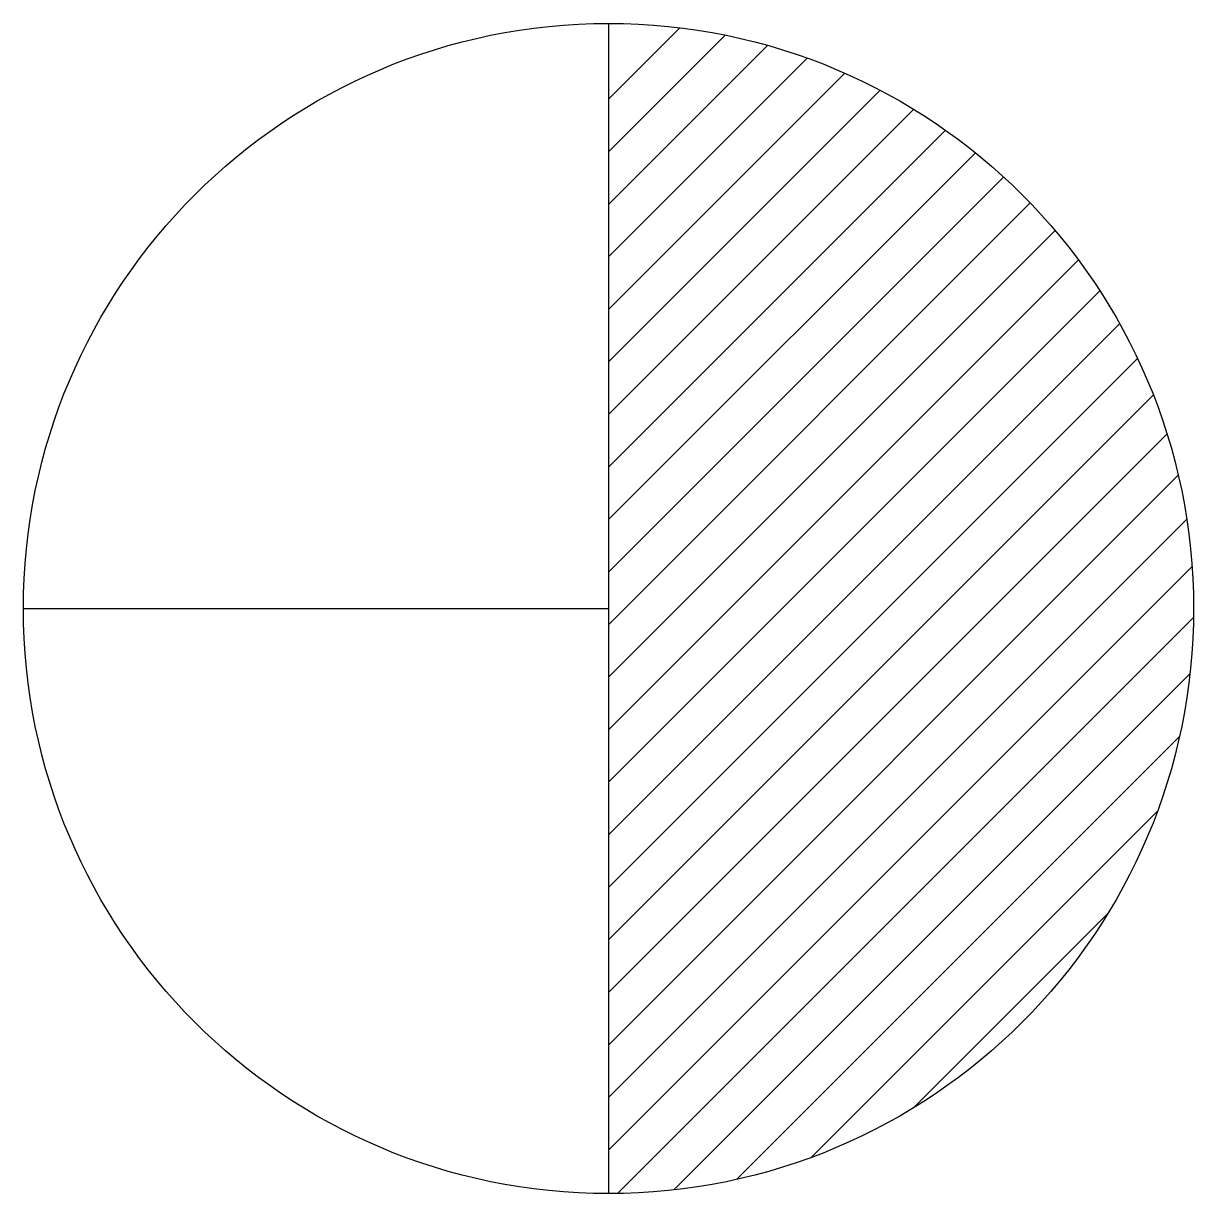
# Model space of a CAD drawing. Header units: millimetres. Extents: x -2.5 to 2.5, y -2.5 to 2.5.
import ezdxf

# ---------------------------------------------------------------- set-up
doc = ezdxf.new("R2010")
doc.units = ezdxf.units.MM
doc.layers.add('KEISO', color=7, linetype='Continuous')

msp = doc.modelspace()

# ---------------------------------------------------------------- linework, layer by layer
at = {"layer": 'KEISO', "color": 3}
for p, q in [((0, 2.5), (0, -2.5)), ((0, 2.1759), (0.3054, 2.4813)), ((0, 1.9513), (0.4985, 2.4498)), ((0, 1.7268), (0.6791, 2.406)), ((0, 1.5023), (0.8491, 2.3514)), ((0, 1.2778), (1.0094, 2.2872)), ((0, 1.0533), (1.1608, 2.2142)), ((0, 0.8288), (1.3041, 2.1329)), ((0, 0.6043), (1.4396, 2.0439)), ((0, 0.3798), (1.5676, 1.9474)), ((0, 0.1553), (1.6884, 1.8437)), ((0, -0.0692), (1.802, 1.7328)), ((0, -0.2937), (1.9085, 1.6148)), ((0, -0.5182), (2.0078, 1.4896)), ((0, -0.7427), (2.0997, 1.357)), ((0, -0.9672), (2.1839, 1.2167)), ((0, -1.1917), (2.2602, 1.0684)), ((0, -1.4162), (2.3279, 0.9116)), ((0, -1.6408), (2.3863, 0.7455)), ((0, -1.8653), (2.4344, 0.5691)), ((0, -2.0898), (2.4708, 0.381)), ((0, -2.3143), (2.4936, 0.1793)), ((-2.5, 0), (0, 0)), ((0.0391, -2.4997), (2.4997, -0.0391)), ((0.2789, -2.4844), (2.4844, -0.2789)), ((0.5488, -2.439), (2.439, -0.5488)), ((0.8677, -2.3446), (2.3446, -0.8677)), ((1.3036, -2.1332), (2.1332, -1.3036))]:
    msp.add_line(p, q, dxfattribs=at)
msp.add_circle((0, 0), 2.5, dxfattribs=at)

doc.saveas('drawing.dxf')
